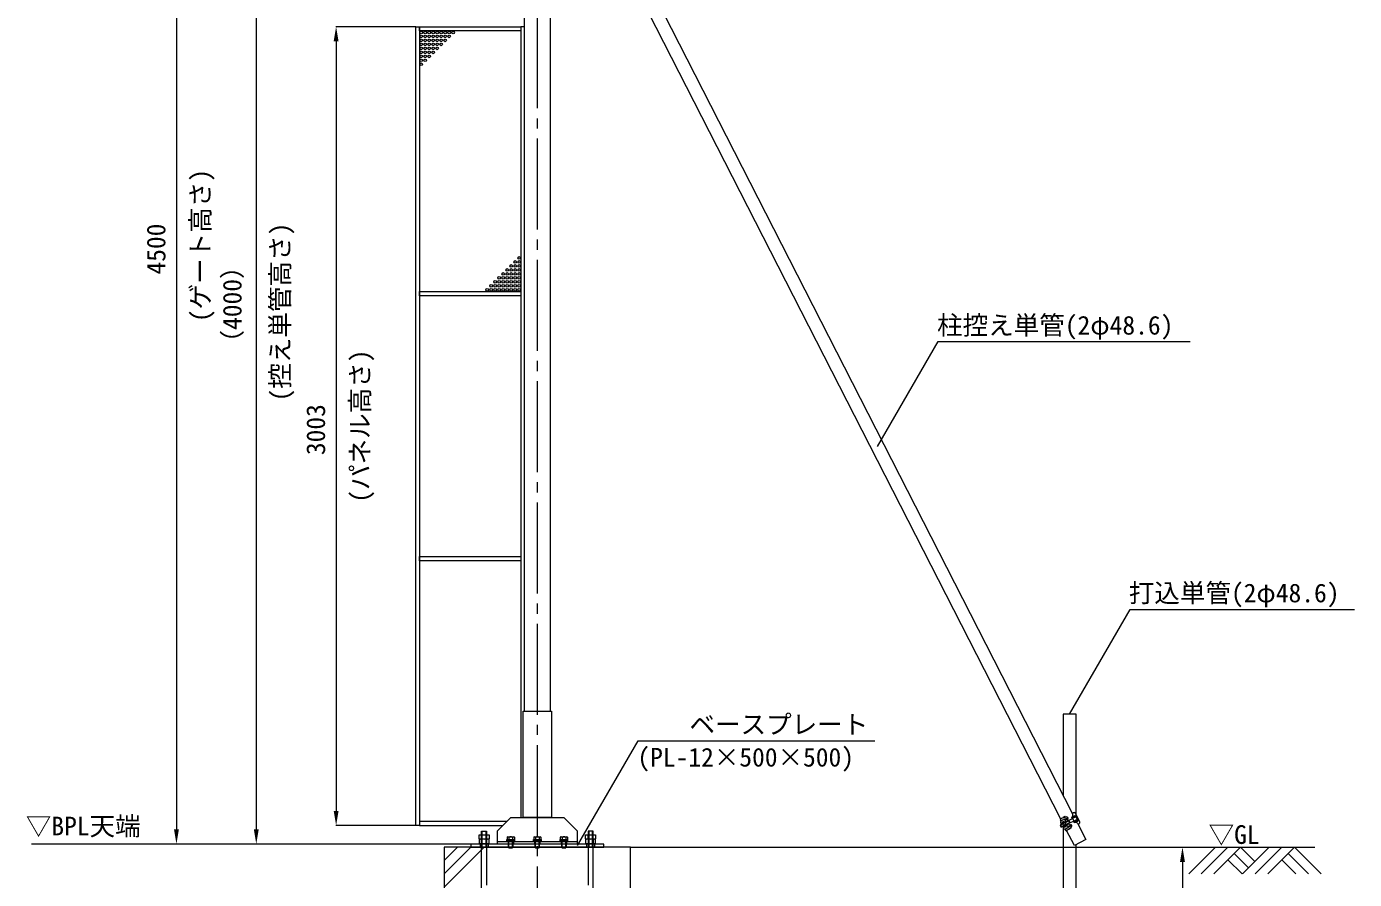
# Model space of a CAD drawing. Units: millimetres, scale not verified. Extents: x 35020 to 55145, y -14438 to 14438.
# Drawn here: x 47300 to 52290, y -11409 to -8202 of the extents above; entities that cross this region are included whole.
import ezdxf
from ezdxf.enums import TextEntityAlignment as Align

# ---------------------------------------------------------------- set-up
doc = ezdxf.new("R2010")
doc.units = ezdxf.units.MM
doc.header["$LTSCALE"] = 38
doc.linetypes.add('CHAIN2', pattern=[12, 9, -1, 1, -1])
doc.linetypes.add('DASHED1', pattern=[1.8, 1.2, -0.6])
for name, color, linetype, lineweight in [('0-2_ACCG-3018', 7, 'Continuous', 18), ('0-5_ﾍﾞｰｽﾗｲﾝ', 5, 'Continuous', 18), ('0-6_ﾎﾞﾙﾄ類', 2, 'Continuous', 18), ('0-9_基礎工事用PCA小', 7, 'Continuous', 18), ('0-B_寸法', 3, 'Continuous', 18), ('0-D_単管', 7, 'Continuous', 18), ('0-E_単管ｸﾗﾝﾌﾟ', 7, 'Continuous', 18), ('1-3_通芯', 1, 'CHAIN2', 18), ('1-6_標準ﾊﾟﾈﾙ', 7, 'Continuous', 18), ('1-7_標準柱', 7, 'Continuous', 18), ('1-8_文字', 7, 'Continuous', 18)]:
    doc.layers.add(name, color=color, linetype=linetype, lineweight=lineweight)
doc.styles.add('ＭＳ ゴシック', font='')
doc.styles.get('ＭＳ ゴシック').set_extended_font_data('MS Gothic')

msp = doc.modelspace()

# ---------------------------------------------------------------- linework, layer by layer
at = {"layer": '0-2_ACCG-3018'}
for centre in [(48783.05, -8224.4), (48798.05, -8224.4), (48813.05, -8224.4), (48828.05, -8224.4), (48843.05, -8224.4), (48858.05, -8224.4), (48873.05, -8224.4), (48888.05, -8224.4), (48903.05, -8224.4), (48783.05, -8239.4), (48783.05, -8254.4), (48783.05, -8269.4), (48783.05, -8284.4), (48798.05, -8239.4), (48798.05, -8254.4), (48798.05, -8269.4), (48798.05, -8284.4), (48813.05, -8239.4), (48813.05, -8254.4), (48813.05, -8269.4), (48813.05, -8284.4), (48828.05, -8239.4), (48828.05, -8254.4), (48828.05, -8269.4), (48828.05, -8284.4), (48843.05, -8239.4), (48843.05, -8254.4), (48843.05, -8269.4), (48843.05, -8284.4), (48858.05, -8239.4), (48858.05, -8254.4), (48858.05, -8269.4), (48873.05, -8239.4), (48873.05, -8254.4), (48888.05, -8239.4), (48783.05, -8299.4), (48783.05, -8314.4), (48783.05, -8329.4), (48798.05, -8299.4), (48798.05, -8314.4), (48798.05, -8329.4), (48813.05, -8299.4), (48813.05, -8314.4), (48828.05, -8299.4), (48783.05, -8344.4), (49151.55, -9072.4), (49091.55, -9132.4), (49106.55, -9117.4), (49106.55, -9132.4), (49121.55, -9102.4), (49121.55, -9117.4), (49121.55, -9132.4), (49136.55, -9087.4), (49136.55, -9102.4), (49136.55, -9117.4), (49136.55, -9132.4), (49151.55, -9087.4), (49151.55, -9102.4), (49151.55, -9117.4), (49151.55, -9132.4), (49046.55, -9177.4), (49061.55, -9162.4), (49061.55, -9177.4), (49076.55, -9147.4), (49076.55, -9162.4), (49076.55, -9177.4), (49091.55, -9147.4), (49091.55, -9162.4), (49091.55, -9177.4), (49106.55, -9147.4), (49106.55, -9162.4), (49106.55, -9177.4), (49121.55, -9147.4), (49121.55, -9162.4), (49121.55, -9177.4), (49136.55, -9147.4), (49136.55, -9162.4), (49136.55, -9177.4), (49151.55, -9147.4), (49151.55, -9162.4), (49151.55, -9177.4), (49031.55, -9192.4), (49046.55, -9192.4), (49061.55, -9192.4), (49076.55, -9192.4), (49091.55, -9192.4), (49106.55, -9192.4), (49121.55, -9192.4), (49136.55, -9192.4), (49151.55, -9192.4)]:
    msp.add_circle(centre, 5, dxfattribs=at)
at = {"layer": '0-5_ﾍﾞｰｽﾗｲﾝ'}
for p, q in [((48969.8, -11275.5), (47318.75, -11275.5)), ((49569.8, -11287.5), (52142.12, -11287.5))]:
    msp.add_line(p, q, dxfattribs=at)
at = {"layer": '0-6_ﾎﾞﾙﾄ類'}
for p, q in [((49010.28, -11255.48), (49010.28, -11240.9)), ((49010.28, -11258.32), (49010.28, -11272.9)), ((49029.32, -11255.48), (49029.32, -11240.9)), ((49029.32, -11258.32), (49029.32, -11272.9)), ((49107.98, -11248.5), (49106.12, -11249.55)), ((49106.12, -11249.55), (49106.12, -11258.3)), ((49106.12, -11258.3), (49133.47, -11258.3)), ((49107.98, -11248.5), (49131.62, -11248.5)), ((49108.55, -11258.5), (49131.05, -11258.5)), ((49111.8, -11287.5), (49111.8, -11265.5)), ((49112.97, -11249.55), (49112.97, -11258.3)), ((49113.03, -11290.3), (49113.03, -11265.5)), ((49118.6, -11261.5), (49119.68, -11265.5)), ((49119.93, -11261.5), (49121, -11265.5)), ((49126.62, -11249.55), (49126.62, -11258.3)), ((49127.8, -11287.5), (49127.8, -11265.5)), ((49131.62, -11248.5), (49133.47, -11249.55)), ((49133.47, -11249.55), (49133.47, -11258.3)), ((49207.97, -11248.5), (49206.12, -11249.55)), ((49206.12, -11249.55), (49206.12, -11258.3)), ((49206.12, -11258.3), (49233.47, -11258.3)), ((49207.97, -11248.5), (49231.62, -11248.5)), ((49208.55, -11258.5), (49231.05, -11258.5)), ((49211.8, -11287.5), (49211.8, -11265.5)), ((49212.97, -11249.55), (49212.97, -11258.3)), ((49213.03, -11290.3), (49213.03, -11265.5)), ((49218.6, -11261.5), (49219.68, -11265.5)), ((49219.93, -11261.5), (49221, -11265.5)), ((49226.62, -11249.55), (49226.62, -11258.3)), ((49227.8, -11287.5), (49227.8, -11265.5)), ((49231.62, -11248.5), (49233.47, -11249.55)), ((49233.47, -11249.55), (49233.47, -11258.3)), ((49307.97, -11248.5), (49306.12, -11249.55)), ((49306.12, -11249.55), (49306.12, -11258.3)), ((49306.12, -11258.3), (49333.47, -11258.3)), ((49307.97, -11248.5), (49331.62, -11248.5)), ((49308.55, -11258.5), (49331.05, -11258.5)), ((49311.8, -11287.5), (49311.8, -11265.5)), ((49312.97, -11249.55), (49312.97, -11258.3)), ((49313.03, -11290.3), (49313.03, -11265.5)), ((49318.6, -11261.5), (49319.67, -11265.5)), ((49319.92, -11261.5), (49321, -11265.5)), ((49326.62, -11249.55), (49326.62, -11258.3)), ((49327.8, -11287.5), (49327.8, -11265.5)), ((49331.62, -11248.5), (49333.47, -11249.55)), ((49333.47, -11249.55), (49333.47, -11258.3)), ((49410.28, -11255.48), (49410.28, -11240.9)), ((49410.28, -11258.32), (49410.28, -11272.9)), ((49429.32, -11255.48), (49429.32, -11240.9)), ((49429.32, -11258.32), (49429.32, -11272.9)), ((49111.8, -11287.5), (49113.03, -11290.3)), ((49211.8, -11287.5), (49213.03, -11290.3)), ((49311.8, -11287.5), (49313.03, -11290.3))]:
    msp.add_line(p, q, dxfattribs=at)
for points in [[(49001.33, -11255.48), (49001.33, -11240.9), (49038.28, -11240.9), (49038.28, -11255.48), (49035.8, -11256.9), (49003.8, -11256.9)], [(49001.33, -11258.32), (49001.33, -11272.9), (49038.28, -11272.9), (49038.28, -11258.32), (49035.8, -11256.9), (49003.8, -11256.9)], [(49001.8, -11272.9), (49037.8, -11272.9), (49037.8, -11275.5), (49001.8, -11275.5)], [(49133.8, -11258.5), (49133.8, -11261.5), (49105.8, -11261.5), (49105.8, -11258.5)], [(49105.8, -11261.5), (49133.8, -11261.5), (49133.8, -11265.5), (49105.8, -11265.5)], [(49233.8, -11258.5), (49233.8, -11261.5), (49205.8, -11261.5), (49205.8, -11258.5)], [(49205.8, -11261.5), (49233.8, -11261.5), (49233.8, -11265.5), (49205.8, -11265.5)], [(49333.8, -11258.5), (49333.8, -11261.5), (49305.8, -11261.5), (49305.8, -11258.5)], [(49305.8, -11261.5), (49333.8, -11261.5), (49333.8, -11265.5), (49305.8, -11265.5)], [(49401.32, -11255.48), (49401.32, -11240.9), (49438.27, -11240.9), (49438.27, -11255.48), (49435.8, -11256.9), (49403.8, -11256.9)], [(49401.32, -11258.32), (49401.32, -11272.9), (49438.27, -11272.9), (49438.27, -11258.32), (49435.8, -11256.9), (49403.8, -11256.9)], [(49401.8, -11272.9), (49437.8, -11272.9), (49437.8, -11275.5), (49401.8, -11275.5)]]:
    msp.add_lwpolyline(points, close=True, dxfattribs=at)
for points in [[(49113.03, -11290.3), (49126.58, -11290.3), (49126.58, -11265.5)], [(49213.03, -11290.3), (49226.57, -11290.3), (49226.57, -11265.5)], [(49313.03, -11290.3), (49326.57, -11290.3), (49326.57, -11265.5)], [(49111.8, -11287.5), (49127.8, -11287.5), (49126.58, -11290.3)], [(49211.8, -11287.5), (49227.8, -11287.5), (49226.57, -11290.3)], [(49311.8, -11287.5), (49327.8, -11287.5), (49326.57, -11290.3)]]:
    msp.add_lwpolyline(points, dxfattribs=at)
for centre, radius, start, end in [((49005.8, -11247.73), 8.95, 240, 300), ((49005.8, -11266.08), 8.95, 60, 120), ((49019.8, -11224.45), 32.45, 252.932, 287.068), ((49019.8, -11289.35), 32.45, 72.932, 107.068), ((49033.8, -11247.73), 8.95, 239.975, 300.025), ((49033.8, -11266.08), 8.95, 59.975, 120.025), ((49109.55, -11254.55), 6.05, 55.616, 124.384), ((49108.55, -11258.3), 0.2, 180, 270), ((49119.8, -11271.12), 22.62, 72.412, 107.588), ((49130.05, -11254.55), 6.05, 55.616, 124.384), ((49131.05, -11258.3), 0.2, 270, 0), ((49209.55, -11254.55), 6.05, 55.616, 124.384), ((49208.55, -11258.3), 0.2, 180, 270), ((49219.8, -11271.12), 22.62, 72.412, 107.588), ((49230.05, -11254.55), 6.05, 55.616, 124.384), ((49231.05, -11258.3), 0.2, 270, 0), ((49309.55, -11254.55), 6.05, 55.616, 124.384), ((49308.55, -11258.3), 0.2, 180, 270), ((49319.8, -11271.12), 22.62, 72.412, 107.588), ((49330.05, -11254.55), 6.05, 55.616, 124.384), ((49331.05, -11258.3), 0.2, 270, 0), ((49405.8, -11247.73), 8.95, 240, 300), ((49405.8, -11266.08), 8.95, 60, 120), ((49419.8, -11224.45), 32.45, 252.932, 287.068), ((49419.8, -11289.35), 32.45, 72.932, 107.068), ((49433.8, -11247.73), 8.95, 239.975, 300.025), ((49433.8, -11266.08), 8.95, 59.975, 120.025)]:
    msp.add_arc(centre, radius, start, end, dxfattribs=at)
at = {"layer": '0-9_基礎工事用PCA小', "color": 4, "linetype": 'DASHED1', "lineweight": 9}
for p, q in [((49005.1, -11275.5), (49005.1, -11287.5)), ((49034.8, -11275.5), (49034.8, -11287.5)), ((49111.8, -11275.5), (49111.8, -11287.5)), ((49127.8, -11275.5), (49127.8, -11287.5)), ((49311.8, -11275.5), (49311.8, -11287.5)), ((49327.8, -11275.5), (49327.8, -11287.5)), ((49404.8, -11275.5), (49404.8, -11287.5)), ((49434.8, -11275.5), (49434.8, -11287.5))]:
    msp.add_line(p, q, dxfattribs=at)
at = {"layer": '0-9_基礎工事用PCA小'}
for p, q in [((48869.8, -11437.5), (49019.8, -11287.5)), ((48869.8, -11387.5), (48969.8, -11287.5)), ((48869.8, -11337.5), (48919.8, -11287.5)), ((49010.28, -11287.5), (49029.32, -11287.5)), ((49429.32, -11287.5), (49410.28, -11287.5))]:
    msp.add_line(p, q, dxfattribs=at)
for points in [[(48969.8, -11287.5), (49469.8, -11287.5), (49469.8, -11275.5), (48969.8, -11275.5)], [(48869.8, -12187.5), (49569.8, -12187.5), (49569.8, -11287.5), (48869.8, -11287.5)]]:
    msp.add_lwpolyline(points, close=True, dxfattribs=at)
for points in [[(49010.28, -11804.45), (49010.28, -11227.5), (49029.32, -11227.5), (49029.32, -11429.5)], [(49010.28, -11290), (49012.77, -11287.5), (49012.77, -11227.5), (49026.83, -11227.5), (49026.83, -11287.5), (49029.32, -11290)], [(49429.32, -11804.45), (49429.32, -11227.5), (49410.28, -11227.5), (49410.28, -11429.5)], [(49429.32, -11290), (49426.83, -11287.5), (49426.83, -11227.5), (49412.78, -11227.5), (49412.78, -11287.5), (49410.28, -11290)]]:
    msp.add_lwpolyline(points, dxfattribs=at)
at = {"layer": '0-B_寸法'}
for p, q in [((47863.8, -6830.5), (47863.8, -11220.5)), ((48163.8, -7330.5), (48163.8, -11220.5)), ((48762.8, -8202.9), (48462.8, -8202.9)), ((48463.8, -8257.9), (48463.8, -11150.9)), ((48762.8, -11205.9), (48462.8, -11205.9)), ((48161.8, -11275.5), (47862.8, -11275.5)), ((48462.8, -11275.5), (48162.8, -11275.5)), ((51245.1, -11287.5), (51645.1, -11287.5)), ((51644.1, -11342.5), (51644.1, -12732.5))]:
    msp.add_line(p, q, dxfattribs=at)
at = {"layer": '0-B_寸法', "color": 91}
for points in [[(48454.62, -8257.9), (48463.8, -8202.9), (48472.97, -8257.9)], [(48454.62, -11150.9), (48463.8, -11205.9), (48472.97, -11150.9)], [(47854.62, -11220.5), (47863.8, -11275.5), (47872.97, -11220.5)], [(48154.62, -11220.5), (48163.8, -11275.5), (48172.97, -11220.5)], [(51634.93, -11342.5), (51644.1, -11287.5), (51653.28, -11342.5)]]:
    msp.add_solid(points, dxfattribs=at)
at = {"layer": '0-D_単管'}
for p, q in [((51187.03, -11181.53), (49210.82, -7312.25)), ((49254.05, -7290), (51231.35, -11161.42))]:
    msp.add_line(p, q, dxfattribs=at)
for points in [[(51244.1, -11164.42), (51244.1, -10787.5), (51195.5, -10787.5), (51195.5, -11091.25)], [(51195.5, -11209.6), (51195.5, -12787.5), (51244.1, -12787.5), (51244.1, -11277.75)], [(51251, -11199.9), (51281.1, -11258.85), (51237.83, -11280.95), (51208.75, -11224.02)]]:
    msp.add_lwpolyline(points, dxfattribs=at)
at = {"layer": '0-E_単管ｸﾗﾝﾌﾟ'}
for p, q in [((51194.3, -11176.82), (51194.85, -11177.92)), ((51243.62, -11173.8), (51202.8, -11194.65)), ((51213.12, -11175.9), (51213.9, -11177.4)), ((51242.33, -11169.75), (51227.72, -11176.3)), ((51227.72, -11176.3), (51229.03, -11179.23)), ((51243.65, -11172.65), (51229.03, -11179.23)), ((51235.15, -11157.9), (51230.7, -11160.18)), ((51232.7, -11173.95), (51232.75, -11174.05)), ((51234.2, -11176.9), (51234.9, -11178.25)), ((51238.03, -11171.23), (51238.22, -11171.6)), ((51239.67, -11174.45), (51240.23, -11175.52)), ((51258.27, -11192.15), (51241.9, -11160.08)), ((51243.62, -11173.8), (51248.18, -11182.7)), ((51244.95, -11173.12), (51249.5, -11182.02)), ((51184.22, -11183.08), (51187.25, -11188.95)), ((51185.4, -11203.53), (51185.15, -11205.18)), ((51185.15, -11205.18), (51188.47, -11211.67)), ((51192.85, -11199.73), (51185.4, -11203.53)), ((51185.4, -11203.53), (51189.95, -11212.45)), ((51194, -11200.25), (51186.7, -11204)), ((51189.95, -11212.45), (51188.47, -11211.67)), ((51197.4, -11208.62), (51189.95, -11212.45)), ((51197.65, -11207.38), (51190.35, -11211.12)), ((51198.25, -11191.38), (51191.72, -11194.7)), ((51201.88, -11195.15), (51196.42, -11197.92)), ((51200.8, -11212.5), (51207.35, -11209.17)), ((51206.38, -11204.05), (51200.97, -11206.83)), ((51202.95, -11193.45), (51202.5, -11192.55)), ((51205.85, -11225.38), (51202.85, -11219.5)), ((51211.72, -11188.97), (51202.95, -11193.45)), ((51218, -11188), (51203.4, -11195.45)), ((51204.25, -11185.07), (51212.7, -11178.7)), ((51221.67, -11195.12), (51207.1, -11202.55)), ((51248.18, -11182.7), (51207.4, -11203.53)), ((51217.17, -11199.65), (51208.4, -11204.12)), ((51208.4, -11204.12), (51208.88, -11205.02)), ((51208.98, -11183.57), (51211.72, -11188.97)), ((51209.6, -11184.8), (51212.75, -11182.43)), ((51215.95, -11208), (51226.08, -11204.9)), ((51216.82, -11187.47), (51218, -11188)), ((51219.93, -11205.05), (51217.17, -11199.65)), ((51219.32, -11203.83), (51223.08, -11202.67)), ((51221.38, -11196.38), (51221.62, -11195.12)), ((51228.6, -11206.17), (51227.83, -11204.67)), ((51235.22, -11191.35), (51249.1, -11183.35)), ((51235.22, -11191.35), (51236.8, -11194.12)), ((51236.8, -11194.12), (51250.7, -11186.12)), ((51239.42, -11187.17), (51240.12, -11188.52)), ((51244.77, -11184.42), (51245.33, -11185.52)), ((51246.97, -11188.73), (51246.8, -11188.38)), ((51251.62, -11201.15), (51256.08, -11198.88))]:
    msp.add_line(p, q, dxfattribs=at)
for points in [[(51198.85, -11176.45), (51203.32, -11174.17), (51203.65, -11173.15), (51203.2, -11172.28), (51202.17, -11171.95), (51194.62, -11175.8), (51194.3, -11176.82)], [(51219.78, -11217.43), (51224.92, -11214.8), (51224.47, -11216.15), (51217.35, -11219.77), (51216.35, -11219.73)]]:
    msp.add_lwpolyline(points, dxfattribs=at)
for points in [[(51230.8, -11174.65), (51230.9, -11174.88), (51239.83, -11170.33), (51239.7, -11170.1), (51238.7, -11169.77), (51231.12, -11173.65)], [(51240.65, -11193.92), (51240.2, -11193.05), (51240.53, -11192.02), (51248.1, -11188.17), (51249.1, -11188.5), (51249.55, -11189.38), (51249.23, -11190.4), (51241.65, -11194.25)]]:
    msp.add_lwpolyline(points, close=True, dxfattribs=at)
for centre, radius, start, end in [((51224.65, -11252.8), 80.6, 101.478, 120.09), ((51209.58, -11177.73), 4, 27.055, 107.644), ((51211.5, -11177.1), 2, 307.038, 27.055), ((51219.85, -11166.5), 12.55, 308.712, 30.261), ((51237.43, -11162.35), 5, 27.055, 117.055), ((51244.05, -11173.57), 4.2, 27.055, 114.193), ((51244.05, -11173.57), 1, 27.055, 114.193), ((51190.97, -11193.6), 5.58, 133.427, 206.443), ((51191.97, -11192.57), 6.95, 210.433, 268.243), ((51186.8, -11189.18), 0.5, 313.427, 27.055), ((51293.9, -11412.82), 247.97, 109.041, 115.472), ((51183.77, -11197.35), 8.38, 338.593, 18.489), ((51198.52, -11189.8), 8.38, 215.622, 255.518), ((51202.68, -11213.55), 6.95, 145.868, 203.678), ((51192.53, -11219.42), 10.8, 39.944, 70.43), ((51201.28, -11213.75), 5.58, 207.668, 280.683), ((51211.38, -11195.9), 15.1, 187.704, 226.406), ((51202.22, -11189.6), 5.55, 204.621, 266.518), ((51211.28, -11209.85), 10.8, 163.681, 194.166), ((51180.4, -11211.88), 28.25, 13.481, 40.643), ((51207.85, -11189.85), 6, 127.038, 206.777), ((51212.18, -11195.55), 10.3, 177.816, 235.692), ((51202.4, -11219.73), 0.5, 27.055, 100.683), ((50733.58, -10397.25), 946.73, 299.714, 301.444), ((51212.85, -11207.02), 7.12, 155.444, 202.404), ((51173.03, -11151.75), 80.6, 294.021, 312.632), ((51210.75, -11182.67), 2, 127.038, 207.055), ((51214.2, -11202.25), 6, 207.334, 287.073), ((51210.32, -11179.23), 4, 307.038, 27.055), ((51194.45, -11204.7), 28.25, 17.175, 37.59), ((51195, -11204.43), 28.25, 19.238, 35.523), ((51221.72, -11204.12), 2, 207.055, 287.073), ((51224.25, -11206.5), 4, 27.055, 107.073), ((51226.68, -11206.8), 2, 27.055, 107.073), ((51225.03, -11208), 4, 306.466, 27.055), ((51225.18, -11188.82), 10.25, 357.826, 56.284), ((51240.15, -11206.23), 12.55, 88.319, 105.398), ((51240.15, -11206.23), 12.55, 23.849, 79.637), ((51248.6, -11182.48), 1, 299.918, 27.055), ((51248.6, -11182.48), 4.2, 299.918, 27.055), ((51253.8, -11194.43), 5, 297.055, 27.055)]:
    msp.add_arc(centre, radius, start, end, dxfattribs=at)
at = {"layer": '1-3_通芯'}
msp.add_line((49219.8, -5887.5), (49219.8, -12780.95), dxfattribs=at)
at = {"layer": '1-6_標準ﾊﾟﾈﾙ'}
for points in [[(48763.8, -8202.9), (48777.05, -8202.9), (48777.05, -11205.9), (48763.8, -11205.9)], [(48777.05, -8202.9), (49157.55, -8202.9), (49157.55, -8218.4), (48777.05, -8218.4)], [(48777.05, -9198.4), (49157.55, -9198.4), (49157.55, -9214.4), (48777.05, -9214.4)], [(48777.05, -10194.4), (49157.55, -10194.4), (49157.55, -10210.4), (48777.05, -10210.4)]]:
    msp.add_lwpolyline(points, close=True, dxfattribs=at)
for points in [[(49169.8, -8202.9), (49157.55, -8202.9), (49157.55, -11175.5)], [(49104.9, -11190.4), (48777.05, -11190.4), (48777.05, -11205.9), (49089.4, -11205.9)]]:
    msp.add_lwpolyline(points, dxfattribs=at)
at = {"layer": '1-7_標準柱'}
for p, q in [((49169.8, -7325.5), (49169.8, -10775.5)), ((49269.8, -10775.5), (49269.8, -7427.7)), ((49069.8, -11265.5), (49369.8, -11265.5))]:
    msp.add_line(p, q, dxfattribs=at)
at = {"layer": '1-7_標準柱', "color": 4, "linetype": 'DASHED1', "lineweight": 9}
for p, q in [((49109.8, -11265.5), (49109.8, -11275.5)), ((49129.8, -11265.5), (49129.8, -11275.5)), ((49209.8, -11265.5), (49209.8, -11275.5)), ((49229.8, -11265.5), (49229.8, -11275.5)), ((49309.8, -11265.5), (49309.8, -11275.5)), ((49329.8, -11265.5), (49329.8, -11275.5))]:
    msp.add_line(p, q, dxfattribs=at)
at = {"layer": '1-7_標準柱'}
for points in [[(49166.6, -10775.5), (49273, -10775.5), (49273, -11175.5), (49166.6, -11175.5)], [(49119.8, -11175.5), (49319.8, -11175.5), (49369.8, -11225.5), (49369.8, -11275.5), (49069.8, -11275.5), (49069.8, -11225.5)]]:
    msp.add_lwpolyline(points, close=True, dxfattribs=at)
at = {"layer": '1-8_文字'}
for p, q in [((50498.18, -9781.05), (50725.75, -9386.88)), ((50725.75, -9386.88), (50726.1, -9386.88)), ((50726.1, -9386.88), (51673.12, -9386.88)), ((51219.8, -10787.5), (51447.38, -10393.35)), ((51447.38, -10393.35), (51447.72, -10393.35)), ((51447.72, -10393.35), (52290.35, -10393.35)), ((49370.67, -11281.5), (49598.22, -10887.35)), ((49598.22, -10887.35), (49598.6, -10887.35)), ((49598.6, -10887.35), (50488.53, -10887.35)), ((51767.7, -11287.5), (51667.45, -11387.73)), ((51814.95, -11287.5), (51714.7, -11387.73)), ((51862.2, -11287.5), (51761.95, -11387.73)), ((51838.57, -11311.12), (51892.58, -11365.12)), ((51862.2, -11287.5), (51916.2, -11341.5)), ((51970.2, -11287.5), (51869.95, -11387.73)), ((52017.45, -11287.5), (51917.2, -11387.73)), ((52064.7, -11287.5), (51964.45, -11387.73)), ((52041.07, -11311.12), (52117.67, -11387.73)), ((52064.7, -11287.5), (52164.92, -11387.73)), ((51814.95, -11334.75), (51867.93, -11387.73)), ((52017.45, -11334.75), (52070.43, -11387.73))]:
    msp.add_line(p, q, dxfattribs=at)

# ---------------------------------------------------------------- texts
at = {"layer": '0-B_寸法', "style": 'ＭＳ ゴシック'}
for s, p in [('(ゲート高さ)', (48009.4, -9313.5)), ('4500', (47843.4, -9134.6)), ('(控え単管高さ)', (48309.4, -9611.5)), ('（4000）', (48129.55, -9438.92)), ('(パネル高さ)', (48609.4, -9992.4)), ('3003', (48443.4, -9813.5))]:
    msp.add_text(s, height=70.38, rotation=90, dxfattribs=at).set_placement(p, align=Align.BOTTOM_LEFT)
at = {"layer": '1-8_文字', "style": 'ＭＳ ゴシック'}
for s, p in [('柱控え単管(2φ48.6)\u3000', (50722, -9381.48)), ('打込単管(2φ48.6)', (51442.32, -10387.95)), ('\u3000\u3000ベースプレート\u3000\u3000', (49599.6, -10881.95)), ('(PL-12×500×500)', (49595.9, -11005.43)), ('▽BPL天端', (47297.62, -11264.1)), ('▽GL', (51742.18, -11296.1))]:
    msp.add_text(s, height=70.38, dxfattribs=at).set_placement(p, align=Align.BOTTOM_LEFT)

doc.saveas('drawing.dxf')
